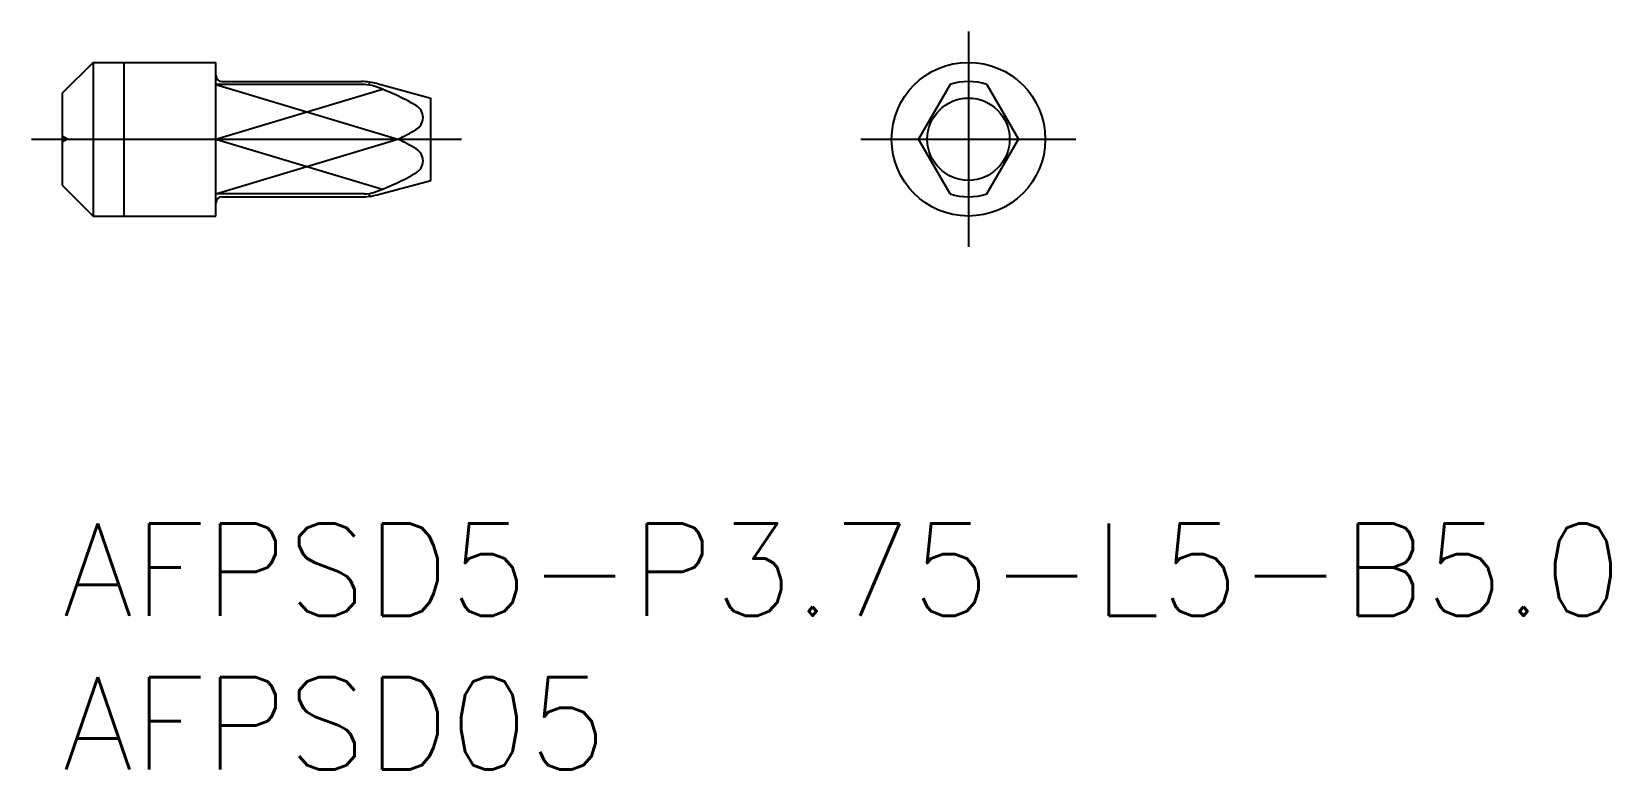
# Model space of a CAD drawing. Extents: x -1 to 50.4, y -8 to 16.
import ezdxf

# ---------------------------------------------------------------- set-up
doc = ezdxf.new("R2010")
doc.units = 0
doc.header["$LTSCALE"] = 0.5
doc.linetypes.add('CENTER', pattern=[50.8, 31.75, -6.35, 6.35, -6.35])
doc.linetypes.add('DASHED', pattern=[19.05, 12.7, -6.35])
for name, color, linetype in [('MSM_CENTER', 1, 'CENTER'), ('MSM_CONTINUOUS', 7, 'CONTINUOUS'), ('MSM_DASHED', 4, 'DASHED'), ('MSM_NARROW', 5, 'CONTINUOUS'), ('MSM_PART_NUMBER', 7, 'CONTINUOUS')]:
    doc.layers.add(name, color=color, linetype=linetype)
doc.styles.get("Standard").update_dxf_attribs({"font": 'txt.shx', "height": 3, "bigfont": 'bigfont.shx'})

# ---------------------------------------------------------------- blocks, each defined once
blk = doc.blocks.new('*U17')
at = {"layer": 'MSM_PART_NUMBER'}
blk.add_text('AFPSD5-P3.75-L5-B5.0', height=3, dxfattribs=at).set_placement((0, -3))
blk = doc.blocks.new('*U18')
at = {"layer": 'MSM_PART_NUMBER'}
blk.add_text('AFPSD05', height=3, dxfattribs=at).set_placement((0, -8))

msp = doc.modelspace()

# ---------------------------------------------------------------- linework, layer by layer
at = {"layer": 'MSM_CENTER'}
for p, q in [((29.5, 16), (29.5, 9)), ((-1, 12.5), (13, 12.5)), ((26, 12.5), (33, 12.5))]:
    msp.add_line(p, q, dxfattribs=at)
at = {"layer": 'MSM_CONTINUOUS'}
for p, q in [((1, 15), (0, 14)), ((1, 15), (1, 10)), ((1, 15), (5, 15)), ((5, 10), (5, 15)), ((0, 14), (0, 11)), ((9.835, 14.276), (5, 14.276)), ((5.2, 14.375), (9.737, 14.375)), ((10.254, 14.307), (12, 13.839)), ((28.9, 14.276), (27.874, 12.5)), ((30.1, 14.276), (31.126, 12.5)), ((12, 11.161), (12, 13.839)), ((5, 12.5), (10.924, 12.5)), ((28.9, 10.724), (27.874, 12.5)), ((30.1, 10.724), (31.126, 12.5)), ((0, 11), (1, 10)), ((10.254, 10.693), (12, 11.161)), ((9.835, 10.724), (5, 10.724)), ((5.2, 10.625), (9.737, 10.625)), ((1, 10), (5, 10))]:
    msp.add_line(p, q, dxfattribs=at)
for radius in [2.5, 1.339]:
    msp.add_circle((29.5, 12.5), radius, dxfattribs=at)
for centre, radius, start, end in [((5.2, 14.575), 0.2, 180, 270), ((9.737, 12.375), 2, 75, 90), ((9.835, 13.276), 1, 70.5606, 90), ((7.516, 6.708), 7.966, 59.8413, 70.5606), ((29.5, 12.5), 1.875, 71.3371, 108.6629), ((11.291, 13.204), 0.453, 300.1587, 59.8413), ((7.516, 19.7), 7.966, 295.3272, 300.1587), ((7.516, 5.3), 7.966, 59.8413, 64.6728), ((11.291, 11.796), 0.453, 300.1587, 59.8413), ((7.516, 18.292), 7.966, 289.4394, 300.1587), ((5.2, 10.425), 0.2, 90, 180), ((9.737, 12.625), 2, 270, 285), ((9.835, 11.724), 1, 270, 289.4394), ((29.5, 12.5), 1.875, 251.3371, 288.6629)]:
    msp.add_arc(centre, radius, start, end, dxfattribs=at)
at = {"layer": 'MSM_DASHED'}
for q in [(0, 12.6), (0, 12.4)]:
    msp.add_line((0.173, 12.5), q, dxfattribs=at)
at = {"layer": 'MSM_NARROW'}
for p, q in [((2, 15), (2, 10)), ((5, 14.276), (10.924, 12.5)), ((5, 12.5), (10.42, 14.125)), ((10, 14.296), (10, 14.334)), ((5, 10.724), (10.924, 12.5)), ((5, 12.5), (10.42, 10.875)), ((10, 10.666), (10, 10.704))]:
    msp.add_line(p, q, dxfattribs=at)

# ---------------------------------------------------------------- block references
at = {"layer": 'MSM_CONTINUOUS'}
for name in ['*U17', '*U18']:
    msp.add_blockref(name, (0, 0), dxfattribs=at)

doc.saveas('drawing.dxf')
